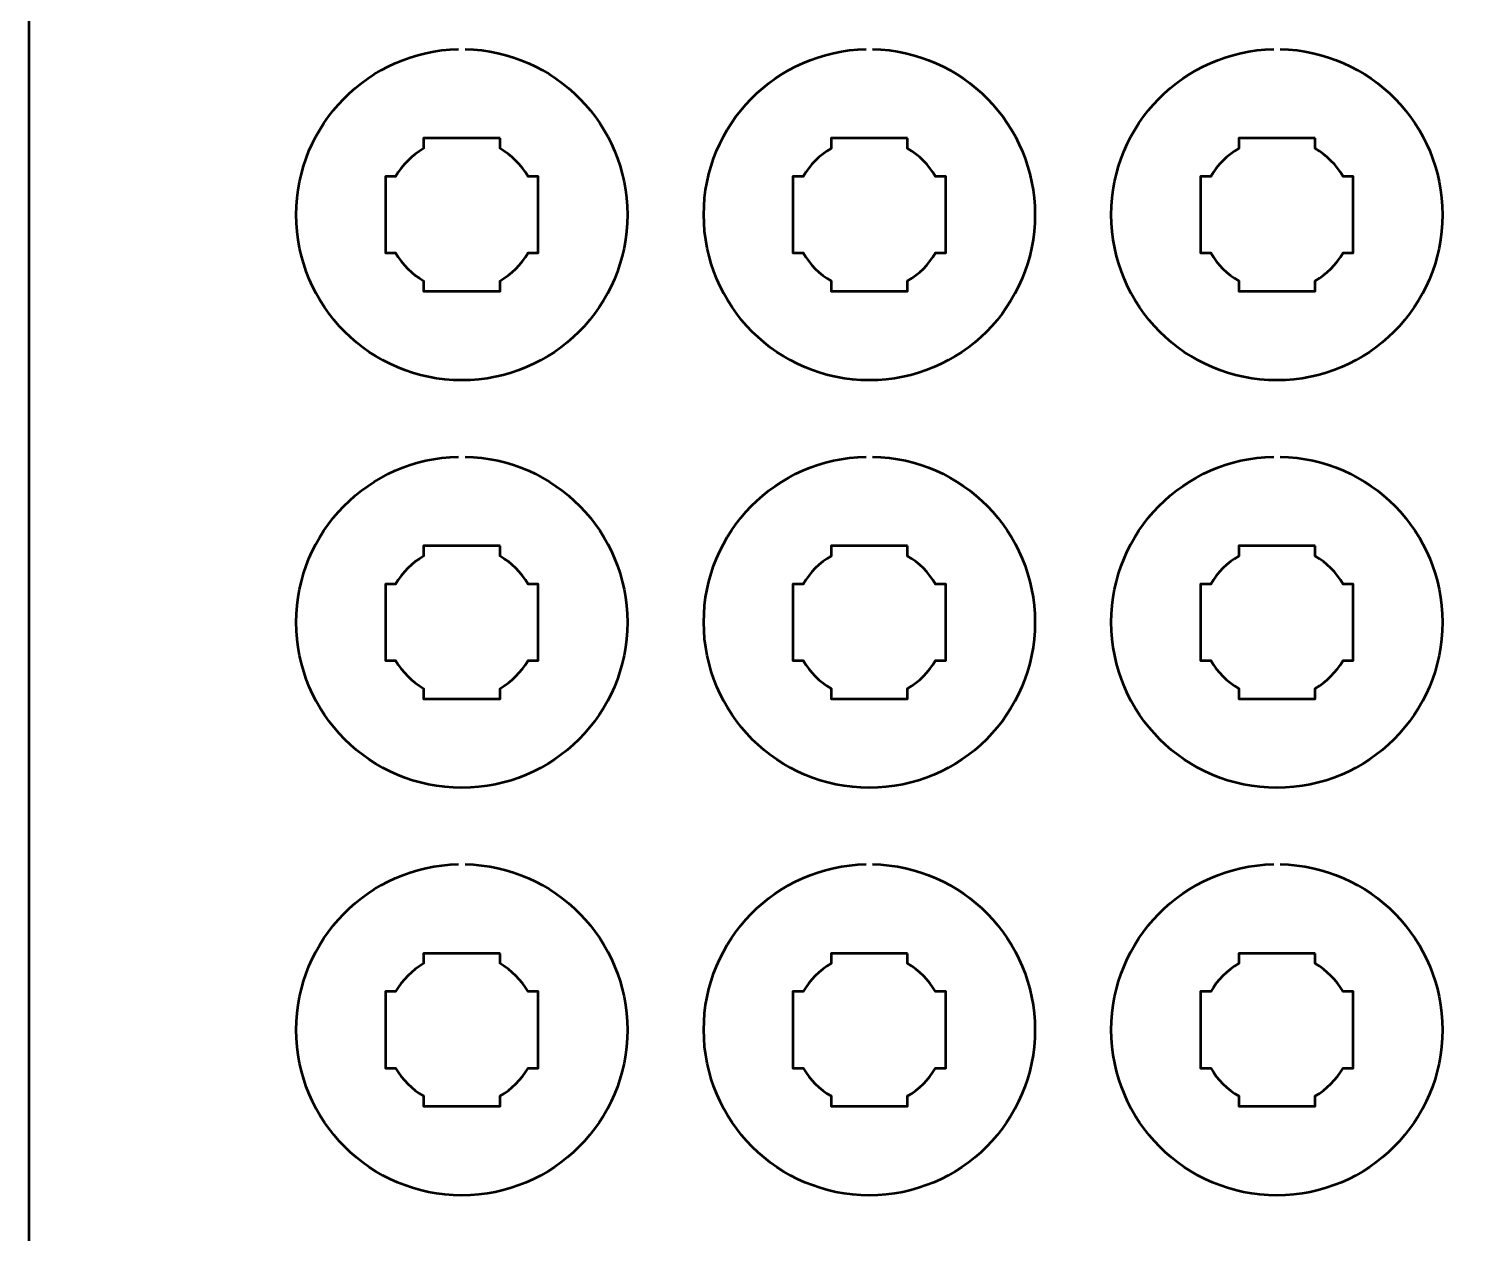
# Model space of a CAD drawing. Header units: centimetres. Extents: x -21 to 0, y -29.7 to 0.
# Drawn here: x -21 to -15.35, y -22.85 to -18.12 of the extents above; entities that cross this region are included whole.
import ezdxf

# ---------------------------------------------------------------- set-up
doc = ezdxf.new("R2010")
doc.units = ezdxf.units.CM
doc.header["$MEASUREMENT"] = 0
doc.layers.add('Layer 1', color=7, linetype='Continuous')

msp = doc.modelspace()

# ---------------------------------------------------------------- linework, layer by layer
at = {"layer": 'Layer 1', "color": 1, "lineweight": 53}
msp.add_open_spline([(-21.00003, -29.19995), (-21.00003, -29.19995), (-21.00003, -5.89992), (-21.00003, -5.89992), (-21.00003, -5.89992), (-21.00003, -5.81709), (-20.93286, -5.74992), (-20.85003, -5.74992), (-20.85003, -5.74992), (-20.7672, -5.74992), (-20.70003, -5.68275), (-20.70003, -5.59992), (-20.70003, -5.59992), (-20.70003, -5.51709), (-20.7672, -5.44992), (-20.85003, -5.44992), (-20.85003, -5.44992), (-20.93286, -5.44992), (-21.00003, -5.38275), (-21.00003, -5.29992), (-21.00003, -5.29992), (-21.00003, -5.21709), (-20.93286, -5.14992), (-20.85003, -5.14992), (-20.85003, -5.14992), (-20.7672, -5.14992), (-20.70003, -5.08275), (-20.70003, -4.99992), (-20.70003, -4.99992), (-20.70003, -4.91709), (-20.7672, -4.84992), (-20.85003, -4.84992), (-20.85003, -4.84992), (-20.93286, -4.84992), (-21.00003, -4.78275), (-21.00003, -4.69992), (-21.00003, -4.69992), (-21.00003, -4.61709), (-20.93286, -4.54992), (-20.85003, -4.54992), (-20.85003, -4.54992), (-20.7672, -4.54992), (-20.70003, -4.48275), (-20.70003, -4.39992), (-20.70003, -4.39992), (-20.70003, -4.31709), (-20.7672, -4.24992), (-20.85003, -4.24992), (-20.85003, -4.24992), (-20.93286, -4.24992), (-21.00003, -4.18275), (-21.00003, -4.09992), (-21.00003, -4.09992), (-21.00003, -4.01709), (-20.93286, -3.94992), (-20.85003, -3.94992), (-20.85003, -3.94992), (-20.7672, -3.94992), (-20.70003, -3.88275), (-20.70003, -3.79992), (-20.70003, -3.79992), (-20.70003, -3.71709), (-20.7672, -3.64992), (-20.85003, -3.64992), (-20.85003, -3.64992), (-20.93286, -3.64992), (-21.00003, -3.58275), (-21.00003, -3.49992), (-21.00003, -3.49992), (-21.00003, -3.41709), (-20.93286, -3.34992), (-20.85003, -3.34992), (-20.85003, -3.34992), (-20.7672, -3.34992), (-20.70003, -3.28275), (-20.70003, -3.19992), (-20.70003, -3.19992), (-20.70003, -3.11709), (-20.7672, -3.04992), (-20.85003, -3.04992), (-20.85003, -3.04992), (-20.93286, -3.04992), (-21.00003, -2.98275), (-21.00003, -2.89992), (-21.00003, -2.89992), (-21.00003, -2.81709), (-20.93286, -2.74992), (-20.85003, -2.74992), (-20.85003, -2.74992), (-20.7672, -2.74992), (-20.70003, -2.68275), (-20.70003, -2.59992), (-20.70003, -2.59992), (-20.70003, -2.51709), (-20.7672, -2.44992), (-20.85003, -2.44992), (-20.85003, -2.44992), (-20.93286, -2.44992), (-21.00003, -2.38275), (-21.00003, -2.29992), (-21.00003, -2.29992), (-21.00003, -2.21709), (-20.93286, -2.14992), (-20.85003, -2.14992), (-20.85003, -2.14992), (-20.7672, -2.14992), (-20.70003, -2.08275), (-20.70003, -1.99992), (-20.70003, -1.99992), (-20.70003, -1.91709), (-20.7672, -1.84992), (-20.85003, -1.84992), (-20.85003, -1.84992), (-20.93286, -1.84992), (-21.00003, -1.78275), (-21.00003, -1.69992), (-21.00003, -1.69992), (-21.00003, -1.61709), (-20.93286, -1.54992), (-20.85003, -1.54992), (-20.85003, -1.54992), (-20.7672, -1.54992), (-20.70003, -1.48275), (-20.70003, -1.39992), (-20.70003, -1.39992), (-20.70003, -1.31709), (-20.7672, -1.24992), (-20.85003, -1.24992), (-20.85003, -1.24992), (-20.93286, -1.24992), (-21.00003, -1.18275), (-21.00003, -1.09992), (-21.00003, -1.09992), (-21.00003, -1.09992), (-21.00003, -0.49992), (-21.00003, -0.49992), (-21.00003, -0.49992), (-21.00003, -0.22295), (-20.77694, 0.00004), (-20.49994, 0.00004), (-20.49994, 0.00004), (-20.49994, 0.00004), (-0.50008, 0.00004), (-0.50008, 0.00004), (-0.50008, 0.00004), (-0.22294, 0.00004), (0.00002, -0.22295), (0.00002, -0.49992), (0.00002, -0.49992), (0.00002, -0.49992), (0.00002, -29.19995), (0.00002, -29.19995), (0.00002, -29.19995), (0.00002, -29.47695), (-0.22294, -29.70004), (-0.50008, -29.70004), (-0.50008, -29.70004), (-0.50008, -29.70004), (-20.49994, -29.70004), (-20.49994, -29.70004), (-20.49994, -29.70004), (-20.77694, -29.70004), (-21.00003, -29.47695), (-21.00003, -29.19995)], degree=3, knots=[0, 0, 0, 0, 0.0243902, 0.0243902, 0.0243902, 0.0243902, 0.0487805, 0.0487805, 0.0487805, 0.0487805, 0.0731707, 0.0731707, 0.0731707, 0.0731707, 0.097561, 0.097561, 0.097561, 0.097561, 0.1219512, 0.1219512, 0.1219512, 0.1219512, 0.1463415, 0.1463415, 0.1463415, 0.1463415, 0.1707317, 0.1707317, 0.1707317, 0.1707317, 0.195122, 0.195122, 0.195122, 0.195122, 0.2195122, 0.2195122, 0.2195122, 0.2195122, 0.2439024, 0.2439024, 0.2439024, 0.2439024, 0.2682927, 0.2682927, 0.2682927, 0.2682927, 0.2926829, 0.2926829, 0.2926829, 0.2926829, 0.3170732, 0.3170732, 0.3170732, 0.3170732, 0.3414634, 0.3414634, 0.3414634, 0.3414634, 0.3658537, 0.3658537, 0.3658537, 0.3658537, 0.3902439, 0.3902439, 0.3902439, 0.3902439, 0.4146341, 0.4146341, 0.4146341, 0.4146341, 0.4390244, 0.4390244, 0.4390244, 0.4390244, 0.4634146, 0.4634146, 0.4634146, 0.4634146, 0.4878049, 0.4878049, 0.4878049, 0.4878049, 0.5121951, 0.5121951, 0.5121951, 0.5121951, 0.5365854, 0.5365854, 0.5365854, 0.5365854, 0.5609756, 0.5609756, 0.5609756, 0.5609756, 0.5853659, 0.5853659, 0.5853659, 0.5853659, 0.6097561, 0.6097561, 0.6097561, 0.6097561, 0.6341463, 0.6341463, 0.6341463, 0.6341463, 0.6585366, 0.6585366, 0.6585366, 0.6585366, 0.6829268, 0.6829268, 0.6829268, 0.6829268, 0.7073171, 0.7073171, 0.7073171, 0.7073171, 0.7317073, 0.7317073, 0.7317073, 0.7317073, 0.7560976, 0.7560976, 0.7560976, 0.7560976, 0.7804878, 0.7804878, 0.7804878, 0.7804878, 0.804878, 0.804878, 0.804878, 0.804878, 0.8292683, 0.8292683, 0.8292683, 0.8292683, 0.8536585, 0.8536585, 0.8536585, 0.8536585, 0.8780488, 0.8780488, 0.8780488, 0.8780488, 0.902439, 0.902439, 0.902439, 0.902439, 0.9268293, 0.9268293, 0.9268293, 0.9268293, 0.9512195, 0.9512195, 0.9512195, 0.9512195, 0.9756098, 0.9756098, 0.9756098, 0.9756098, 1, 1, 1, 1], dxfattribs=at)
at = {"layer": 'Layer 1', "lineweight": 53}
for points, knots in [([(-19.28748, -18.20009), (-18.93411, -18.20677), (-18.65001, -18.49519), (-18.65001, -18.84993), (-18.65001, -18.84993), (-18.65001, -19.20912), (-18.94084, -19.49995), (-19.30001, -19.49995), (-19.30001, -19.49995), (-19.65894, -19.49995), (-19.95001, -19.20912), (-19.95001, -18.84993), (-19.95001, -18.84993), (-19.95001, -18.49517), (-19.66565, -18.20674), (-19.31248, -18.20009)], [0, 0, 0, 0, 0.25, 0.25, 0.25, 0.25, 0.5, 0.5, 0.5, 0.5, 0.75, 0.75, 0.75, 0.75, 1, 1, 1, 1]), ([(-17.68748, -18.20009), (-17.33411, -18.20677), (-17.05001, -18.49519), (-17.05001, -18.84993), (-17.05001, -18.84993), (-17.05001, -19.20912), (-17.34084, -19.49995), (-17.70001, -19.49995), (-17.70001, -19.49995), (-18.05894, -19.49995), (-18.35001, -19.20912), (-18.35001, -18.84993), (-18.35001, -18.84993), (-18.35001, -18.49517), (-18.06565, -18.20674), (-17.71248, -18.20009)], [0, 0, 0, 0, 0.25, 0.25, 0.25, 0.25, 0.5, 0.5, 0.5, 0.5, 0.75, 0.75, 0.75, 0.75, 1, 1, 1, 1]), ([(-16.08748, -18.20009), (-15.73411, -18.20677), (-15.45001, -18.49519), (-15.45001, -18.84993), (-15.45001, -18.84993), (-15.45001, -19.20912), (-15.74084, -19.49995), (-16.10001, -19.49995), (-16.10001, -19.49995), (-16.45894, -19.49995), (-16.75001, -19.20912), (-16.75001, -18.84993), (-16.75001, -18.84993), (-16.75001, -18.49517), (-16.46565, -18.20674), (-16.11248, -18.20009)], [0, 0, 0, 0, 0.25, 0.25, 0.25, 0.25, 0.5, 0.5, 0.5, 0.5, 0.75, 0.75, 0.75, 0.75, 1, 1, 1, 1]), ([(-19.14998, -18.55), (-19.14998, -18.55), (-19.14998, -18.59008), (-19.14998, -18.59008), (-19.14998, -18.59008), (-19.10442, -18.61644), (-19.06644, -18.65443), (-19.0401, -18.7), (-19.0401, -18.7), (-19.0401, -18.7), (-18.99999, -18.7), (-18.99999, -18.7), (-18.99999, -18.7), (-18.99999, -18.7), (-18.99999, -19.00001), (-18.99999, -19.00001), (-18.99999, -19.00001), (-18.99999, -19.00001), (-19.04016, -19.00001), (-19.04016, -19.00001), (-19.04016, -19.00001), (-19.0665, -19.04554), (-19.10445, -19.08348), (-19.14998, -19.10981), (-19.14998, -19.10981), (-19.14998, -19.10981), (-19.14998, -19.15), (-19.14998, -19.15), (-19.14998, -19.15), (-19.14998, -19.15), (-19.44999, -19.15), (-19.44999, -19.15), (-19.44999, -19.15), (-19.44999, -19.15), (-19.44999, -19.10982), (-19.44999, -19.10982), (-19.44999, -19.10982), (-19.49553, -19.08349), (-19.53349, -19.04554), (-19.55984, -19.00001), (-19.55984, -19.00001), (-19.55984, -19.00001), (-19.59999, -19.00001), (-19.59999, -19.00001), (-19.59999, -19.00001), (-19.59999, -19.00001), (-19.59999, -18.85148), (-19.59999, -18.85148), (-19.59999, -18.85148), (-19.59999, -18.85148), (-19.60001, -18.84993), (-19.60001, -18.84993), (-19.60001, -18.84993), (-19.60001, -18.84993), (-19.59999, -18.84838), (-19.59999, -18.84838), (-19.59999, -18.84838), (-19.59999, -18.84838), (-19.59999, -18.7), (-19.59999, -18.7), (-19.59999, -18.7), (-19.59999, -18.7), (-19.5599, -18.7), (-19.5599, -18.7), (-19.5599, -18.7), (-19.53355, -18.65443), (-19.49555, -18.61643), (-19.44999, -18.59007), (-19.44999, -18.59007), (-19.44999, -18.59007), (-19.44999, -18.55), (-19.44999, -18.55), (-19.44999, -18.55), (-19.44999, -18.55), (-19.14998, -18.55), (-19.14998, -18.55)], [0, 0, 0, 0, 0.0526316, 0.0526316, 0.0526316, 0.0526316, 0.1052632, 0.1052632, 0.1052632, 0.1052632, 0.1578947, 0.1578947, 0.1578947, 0.1578947, 0.2105263, 0.2105263, 0.2105263, 0.2105263, 0.2631579, 0.2631579, 0.2631579, 0.2631579, 0.3157895, 0.3157895, 0.3157895, 0.3157895, 0.3684211, 0.3684211, 0.3684211, 0.3684211, 0.4210526, 0.4210526, 0.4210526, 0.4210526, 0.4736842, 0.4736842, 0.4736842, 0.4736842, 0.5263158, 0.5263158, 0.5263158, 0.5263158, 0.5789474, 0.5789474, 0.5789474, 0.5789474, 0.6315789, 0.6315789, 0.6315789, 0.6315789, 0.6842105, 0.6842105, 0.6842105, 0.6842105, 0.7368421, 0.7368421, 0.7368421, 0.7368421, 0.7894737, 0.7894737, 0.7894737, 0.7894737, 0.8421053, 0.8421053, 0.8421053, 0.8421053, 0.8947368, 0.8947368, 0.8947368, 0.8947368, 0.9473684, 0.9473684, 0.9473684, 0.9473684, 1, 1, 1, 1]), ([(-17.54998, -18.55), (-17.54998, -18.55), (-17.54998, -18.59008), (-17.54998, -18.59008), (-17.54998, -18.59008), (-17.50442, -18.61644), (-17.46644, -18.65443), (-17.4401, -18.7), (-17.4401, -18.7), (-17.4401, -18.7), (-17.39999, -18.7), (-17.39999, -18.7), (-17.39999, -18.7), (-17.39999, -18.7), (-17.39999, -19.00001), (-17.39999, -19.00001), (-17.39999, -19.00001), (-17.39999, -19.00001), (-17.44016, -19.00001), (-17.44016, -19.00001), (-17.44016, -19.00001), (-17.4665, -19.04554), (-17.50445, -19.08348), (-17.54998, -19.10981), (-17.54998, -19.10981), (-17.54998, -19.10981), (-17.54998, -19.15), (-17.54998, -19.15), (-17.54998, -19.15), (-17.54998, -19.15), (-17.84999, -19.15), (-17.84999, -19.15), (-17.84999, -19.15), (-17.84999, -19.15), (-17.84999, -19.10982), (-17.84999, -19.10982), (-17.84999, -19.10982), (-17.89553, -19.08349), (-17.93349, -19.04554), (-17.95984, -19.00001), (-17.95984, -19.00001), (-17.95984, -19.00001), (-17.99999, -19.00001), (-17.99999, -19.00001), (-17.99999, -19.00001), (-17.99999, -19.00001), (-17.99999, -18.85148), (-17.99999, -18.85148), (-17.99999, -18.85148), (-17.99999, -18.85148), (-18.00001, -18.84993), (-18.00001, -18.84993), (-18.00001, -18.84993), (-18.00001, -18.84993), (-17.99999, -18.84838), (-17.99999, -18.84838), (-17.99999, -18.84838), (-17.99999, -18.84838), (-17.99999, -18.7), (-17.99999, -18.7), (-17.99999, -18.7), (-17.99999, -18.7), (-17.9599, -18.7), (-17.9599, -18.7), (-17.9599, -18.7), (-17.93355, -18.65443), (-17.89555, -18.61643), (-17.84999, -18.59007), (-17.84999, -18.59007), (-17.84999, -18.59007), (-17.84999, -18.55), (-17.84999, -18.55), (-17.84999, -18.55), (-17.84999, -18.55), (-17.54998, -18.55), (-17.54998, -18.55)], [0, 0, 0, 0, 0.0526316, 0.0526316, 0.0526316, 0.0526316, 0.1052632, 0.1052632, 0.1052632, 0.1052632, 0.1578947, 0.1578947, 0.1578947, 0.1578947, 0.2105263, 0.2105263, 0.2105263, 0.2105263, 0.2631579, 0.2631579, 0.2631579, 0.2631579, 0.3157895, 0.3157895, 0.3157895, 0.3157895, 0.3684211, 0.3684211, 0.3684211, 0.3684211, 0.4210526, 0.4210526, 0.4210526, 0.4210526, 0.4736842, 0.4736842, 0.4736842, 0.4736842, 0.5263158, 0.5263158, 0.5263158, 0.5263158, 0.5789474, 0.5789474, 0.5789474, 0.5789474, 0.6315789, 0.6315789, 0.6315789, 0.6315789, 0.6842105, 0.6842105, 0.6842105, 0.6842105, 0.7368421, 0.7368421, 0.7368421, 0.7368421, 0.7894737, 0.7894737, 0.7894737, 0.7894737, 0.8421053, 0.8421053, 0.8421053, 0.8421053, 0.8947368, 0.8947368, 0.8947368, 0.8947368, 0.9473684, 0.9473684, 0.9473684, 0.9473684, 1, 1, 1, 1]), ([(-15.94998, -18.55), (-15.94998, -18.55), (-15.94998, -18.59008), (-15.94998, -18.59008), (-15.94998, -18.59008), (-15.90442, -18.61644), (-15.86644, -18.65443), (-15.8401, -18.7), (-15.8401, -18.7), (-15.8401, -18.7), (-15.79999, -18.7), (-15.79999, -18.7), (-15.79999, -18.7), (-15.79999, -18.7), (-15.79999, -19.00001), (-15.79999, -19.00001), (-15.79999, -19.00001), (-15.79999, -19.00001), (-15.84016, -19.00001), (-15.84016, -19.00001), (-15.84016, -19.00001), (-15.8665, -19.04554), (-15.90445, -19.08348), (-15.94998, -19.10981), (-15.94998, -19.10981), (-15.94998, -19.10981), (-15.94998, -19.15), (-15.94998, -19.15), (-15.94998, -19.15), (-15.94998, -19.15), (-16.24999, -19.15), (-16.24999, -19.15), (-16.24999, -19.15), (-16.24999, -19.15), (-16.24999, -19.10982), (-16.24999, -19.10982), (-16.24999, -19.10982), (-16.29553, -19.08349), (-16.33349, -19.04554), (-16.35984, -19.00001), (-16.35984, -19.00001), (-16.35984, -19.00001), (-16.39999, -19.00001), (-16.39999, -19.00001), (-16.39999, -19.00001), (-16.39999, -19.00001), (-16.39999, -18.85148), (-16.39999, -18.85148), (-16.39999, -18.85148), (-16.39999, -18.85148), (-16.40001, -18.84993), (-16.40001, -18.84993), (-16.40001, -18.84993), (-16.40001, -18.84993), (-16.39999, -18.84838), (-16.39999, -18.84838), (-16.39999, -18.84838), (-16.39999, -18.84838), (-16.39999, -18.7), (-16.39999, -18.7), (-16.39999, -18.7), (-16.39999, -18.7), (-16.3599, -18.7), (-16.3599, -18.7), (-16.3599, -18.7), (-16.33355, -18.65443), (-16.29555, -18.61643), (-16.24999, -18.59007), (-16.24999, -18.59007), (-16.24999, -18.59007), (-16.24999, -18.55), (-16.24999, -18.55), (-16.24999, -18.55), (-16.24999, -18.55), (-15.94998, -18.55), (-15.94998, -18.55)], [0, 0, 0, 0, 0.0526316, 0.0526316, 0.0526316, 0.0526316, 0.1052632, 0.1052632, 0.1052632, 0.1052632, 0.1578947, 0.1578947, 0.1578947, 0.1578947, 0.2105263, 0.2105263, 0.2105263, 0.2105263, 0.2631579, 0.2631579, 0.2631579, 0.2631579, 0.3157895, 0.3157895, 0.3157895, 0.3157895, 0.3684211, 0.3684211, 0.3684211, 0.3684211, 0.4210526, 0.4210526, 0.4210526, 0.4210526, 0.4736842, 0.4736842, 0.4736842, 0.4736842, 0.5263158, 0.5263158, 0.5263158, 0.5263158, 0.5789474, 0.5789474, 0.5789474, 0.5789474, 0.6315789, 0.6315789, 0.6315789, 0.6315789, 0.6842105, 0.6842105, 0.6842105, 0.6842105, 0.7368421, 0.7368421, 0.7368421, 0.7368421, 0.7894737, 0.7894737, 0.7894737, 0.7894737, 0.8421053, 0.8421053, 0.8421053, 0.8421053, 0.8947368, 0.8947368, 0.8947368, 0.8947368, 0.9473684, 0.9473684, 0.9473684, 0.9473684, 1, 1, 1, 1]), ([(-19.28748, -19.80009), (-18.93411, -19.80677), (-18.65001, -20.09519), (-18.65001, -20.44993), (-18.65001, -20.44993), (-18.65001, -20.80912), (-18.94084, -21.09995), (-19.30001, -21.09995), (-19.30001, -21.09995), (-19.65894, -21.09995), (-19.95001, -20.80912), (-19.95001, -20.44993), (-19.95001, -20.44993), (-19.95001, -20.09517), (-19.66565, -19.80674), (-19.31248, -19.80009)], [0, 0, 0, 0, 0.25, 0.25, 0.25, 0.25, 0.5, 0.5, 0.5, 0.5, 0.75, 0.75, 0.75, 0.75, 1, 1, 1, 1]), ([(-17.68748, -19.80009), (-17.33411, -19.80677), (-17.05001, -20.09519), (-17.05001, -20.44993), (-17.05001, -20.44993), (-17.05001, -20.80912), (-17.34084, -21.09995), (-17.70001, -21.09995), (-17.70001, -21.09995), (-18.05894, -21.09995), (-18.35001, -20.80912), (-18.35001, -20.44993), (-18.35001, -20.44993), (-18.35001, -20.09517), (-18.06565, -19.80674), (-17.71248, -19.80009)], [0, 0, 0, 0, 0.25, 0.25, 0.25, 0.25, 0.5, 0.5, 0.5, 0.5, 0.75, 0.75, 0.75, 0.75, 1, 1, 1, 1]), ([(-16.08748, -19.80009), (-15.73411, -19.80677), (-15.45001, -20.09519), (-15.45001, -20.44993), (-15.45001, -20.44993), (-15.45001, -20.80912), (-15.74084, -21.09995), (-16.10001, -21.09995), (-16.10001, -21.09995), (-16.45894, -21.09995), (-16.75001, -20.80912), (-16.75001, -20.44993), (-16.75001, -20.44993), (-16.75001, -20.09517), (-16.46565, -19.80674), (-16.11248, -19.80009)], [0, 0, 0, 0, 0.25, 0.25, 0.25, 0.25, 0.5, 0.5, 0.5, 0.5, 0.75, 0.75, 0.75, 0.75, 1, 1, 1, 1]), ([(-19.14998, -20.15), (-19.14998, -20.15), (-19.14998, -20.19008), (-19.14998, -20.19008), (-19.14998, -20.19008), (-19.10442, -20.21644), (-19.06644, -20.25443), (-19.0401, -20.3), (-19.0401, -20.3), (-19.0401, -20.3), (-18.99999, -20.3), (-18.99999, -20.3), (-18.99999, -20.3), (-18.99999, -20.3), (-18.99999, -20.60001), (-18.99999, -20.60001), (-18.99999, -20.60001), (-18.99999, -20.60001), (-19.04016, -20.60001), (-19.04016, -20.60001), (-19.04016, -20.60001), (-19.0665, -20.64554), (-19.10445, -20.68348), (-19.14998, -20.70981), (-19.14998, -20.70981), (-19.14998, -20.70981), (-19.14998, -20.75), (-19.14998, -20.75), (-19.14998, -20.75), (-19.14998, -20.75), (-19.44999, -20.75), (-19.44999, -20.75), (-19.44999, -20.75), (-19.44999, -20.75), (-19.44999, -20.70982), (-19.44999, -20.70982), (-19.44999, -20.70982), (-19.49553, -20.68349), (-19.53349, -20.64554), (-19.55984, -20.60001), (-19.55984, -20.60001), (-19.55984, -20.60001), (-19.59999, -20.60001), (-19.59999, -20.60001), (-19.59999, -20.60001), (-19.59999, -20.60001), (-19.59999, -20.45148), (-19.59999, -20.45148), (-19.59999, -20.45148), (-19.59999, -20.45148), (-19.60001, -20.44993), (-19.60001, -20.44993), (-19.60001, -20.44993), (-19.60001, -20.44993), (-19.59999, -20.44838), (-19.59999, -20.44838), (-19.59999, -20.44838), (-19.59999, -20.44838), (-19.59999, -20.3), (-19.59999, -20.3), (-19.59999, -20.3), (-19.59999, -20.3), (-19.5599, -20.3), (-19.5599, -20.3), (-19.5599, -20.3), (-19.53355, -20.25443), (-19.49555, -20.21643), (-19.44999, -20.19007), (-19.44999, -20.19007), (-19.44999, -20.19007), (-19.44999, -20.15), (-19.44999, -20.15), (-19.44999, -20.15), (-19.44999, -20.15), (-19.14998, -20.15), (-19.14998, -20.15)], [0, 0, 0, 0, 0.0526316, 0.0526316, 0.0526316, 0.0526316, 0.1052632, 0.1052632, 0.1052632, 0.1052632, 0.1578947, 0.1578947, 0.1578947, 0.1578947, 0.2105263, 0.2105263, 0.2105263, 0.2105263, 0.2631579, 0.2631579, 0.2631579, 0.2631579, 0.3157895, 0.3157895, 0.3157895, 0.3157895, 0.3684211, 0.3684211, 0.3684211, 0.3684211, 0.4210526, 0.4210526, 0.4210526, 0.4210526, 0.4736842, 0.4736842, 0.4736842, 0.4736842, 0.5263158, 0.5263158, 0.5263158, 0.5263158, 0.5789474, 0.5789474, 0.5789474, 0.5789474, 0.6315789, 0.6315789, 0.6315789, 0.6315789, 0.6842105, 0.6842105, 0.6842105, 0.6842105, 0.7368421, 0.7368421, 0.7368421, 0.7368421, 0.7894737, 0.7894737, 0.7894737, 0.7894737, 0.8421053, 0.8421053, 0.8421053, 0.8421053, 0.8947368, 0.8947368, 0.8947368, 0.8947368, 0.9473684, 0.9473684, 0.9473684, 0.9473684, 1, 1, 1, 1]), ([(-17.54998, -20.15), (-17.54998, -20.15), (-17.54998, -20.19008), (-17.54998, -20.19008), (-17.54998, -20.19008), (-17.50442, -20.21644), (-17.46644, -20.25443), (-17.4401, -20.3), (-17.4401, -20.3), (-17.4401, -20.3), (-17.39999, -20.3), (-17.39999, -20.3), (-17.39999, -20.3), (-17.39999, -20.3), (-17.39999, -20.60001), (-17.39999, -20.60001), (-17.39999, -20.60001), (-17.39999, -20.60001), (-17.44016, -20.60001), (-17.44016, -20.60001), (-17.44016, -20.60001), (-17.4665, -20.64554), (-17.50445, -20.68348), (-17.54998, -20.70981), (-17.54998, -20.70981), (-17.54998, -20.70981), (-17.54998, -20.75), (-17.54998, -20.75), (-17.54998, -20.75), (-17.54998, -20.75), (-17.84999, -20.75), (-17.84999, -20.75), (-17.84999, -20.75), (-17.84999, -20.75), (-17.84999, -20.70982), (-17.84999, -20.70982), (-17.84999, -20.70982), (-17.89553, -20.68349), (-17.93349, -20.64554), (-17.95984, -20.60001), (-17.95984, -20.60001), (-17.95984, -20.60001), (-17.99999, -20.60001), (-17.99999, -20.60001), (-17.99999, -20.60001), (-17.99999, -20.60001), (-17.99999, -20.45148), (-17.99999, -20.45148), (-17.99999, -20.45148), (-17.99999, -20.45148), (-18.00001, -20.44993), (-18.00001, -20.44993), (-18.00001, -20.44993), (-18.00001, -20.44993), (-17.99999, -20.44838), (-17.99999, -20.44838), (-17.99999, -20.44838), (-17.99999, -20.44838), (-17.99999, -20.3), (-17.99999, -20.3), (-17.99999, -20.3), (-17.99999, -20.3), (-17.9599, -20.3), (-17.9599, -20.3), (-17.9599, -20.3), (-17.93355, -20.25443), (-17.89555, -20.21643), (-17.84999, -20.19007), (-17.84999, -20.19007), (-17.84999, -20.19007), (-17.84999, -20.15), (-17.84999, -20.15), (-17.84999, -20.15), (-17.84999, -20.15), (-17.54998, -20.15), (-17.54998, -20.15)], [0, 0, 0, 0, 0.0526316, 0.0526316, 0.0526316, 0.0526316, 0.1052632, 0.1052632, 0.1052632, 0.1052632, 0.1578947, 0.1578947, 0.1578947, 0.1578947, 0.2105263, 0.2105263, 0.2105263, 0.2105263, 0.2631579, 0.2631579, 0.2631579, 0.2631579, 0.3157895, 0.3157895, 0.3157895, 0.3157895, 0.3684211, 0.3684211, 0.3684211, 0.3684211, 0.4210526, 0.4210526, 0.4210526, 0.4210526, 0.4736842, 0.4736842, 0.4736842, 0.4736842, 0.5263158, 0.5263158, 0.5263158, 0.5263158, 0.5789474, 0.5789474, 0.5789474, 0.5789474, 0.6315789, 0.6315789, 0.6315789, 0.6315789, 0.6842105, 0.6842105, 0.6842105, 0.6842105, 0.7368421, 0.7368421, 0.7368421, 0.7368421, 0.7894737, 0.7894737, 0.7894737, 0.7894737, 0.8421053, 0.8421053, 0.8421053, 0.8421053, 0.8947368, 0.8947368, 0.8947368, 0.8947368, 0.9473684, 0.9473684, 0.9473684, 0.9473684, 1, 1, 1, 1]), ([(-15.94998, -20.15), (-15.94998, -20.15), (-15.94998, -20.19008), (-15.94998, -20.19008), (-15.94998, -20.19008), (-15.90442, -20.21644), (-15.86644, -20.25443), (-15.8401, -20.3), (-15.8401, -20.3), (-15.8401, -20.3), (-15.79999, -20.3), (-15.79999, -20.3), (-15.79999, -20.3), (-15.79999, -20.3), (-15.79999, -20.60001), (-15.79999, -20.60001), (-15.79999, -20.60001), (-15.79999, -20.60001), (-15.84016, -20.60001), (-15.84016, -20.60001), (-15.84016, -20.60001), (-15.8665, -20.64554), (-15.90445, -20.68348), (-15.94998, -20.70981), (-15.94998, -20.70981), (-15.94998, -20.70981), (-15.94998, -20.75), (-15.94998, -20.75), (-15.94998, -20.75), (-15.94998, -20.75), (-16.24999, -20.75), (-16.24999, -20.75), (-16.24999, -20.75), (-16.24999, -20.75), (-16.24999, -20.70982), (-16.24999, -20.70982), (-16.24999, -20.70982), (-16.29553, -20.68349), (-16.33349, -20.64554), (-16.35984, -20.60001), (-16.35984, -20.60001), (-16.35984, -20.60001), (-16.39999, -20.60001), (-16.39999, -20.60001), (-16.39999, -20.60001), (-16.39999, -20.60001), (-16.39999, -20.45148), (-16.39999, -20.45148), (-16.39999, -20.45148), (-16.39999, -20.45148), (-16.40001, -20.44993), (-16.40001, -20.44993), (-16.40001, -20.44993), (-16.40001, -20.44993), (-16.39999, -20.44838), (-16.39999, -20.44838), (-16.39999, -20.44838), (-16.39999, -20.44838), (-16.39999, -20.3), (-16.39999, -20.3), (-16.39999, -20.3), (-16.39999, -20.3), (-16.3599, -20.3), (-16.3599, -20.3), (-16.3599, -20.3), (-16.33355, -20.25443), (-16.29555, -20.21643), (-16.24999, -20.19007), (-16.24999, -20.19007), (-16.24999, -20.19007), (-16.24999, -20.15), (-16.24999, -20.15), (-16.24999, -20.15), (-16.24999, -20.15), (-15.94998, -20.15), (-15.94998, -20.15)], [0, 0, 0, 0, 0.0526316, 0.0526316, 0.0526316, 0.0526316, 0.1052632, 0.1052632, 0.1052632, 0.1052632, 0.1578947, 0.1578947, 0.1578947, 0.1578947, 0.2105263, 0.2105263, 0.2105263, 0.2105263, 0.2631579, 0.2631579, 0.2631579, 0.2631579, 0.3157895, 0.3157895, 0.3157895, 0.3157895, 0.3684211, 0.3684211, 0.3684211, 0.3684211, 0.4210526, 0.4210526, 0.4210526, 0.4210526, 0.4736842, 0.4736842, 0.4736842, 0.4736842, 0.5263158, 0.5263158, 0.5263158, 0.5263158, 0.5789474, 0.5789474, 0.5789474, 0.5789474, 0.6315789, 0.6315789, 0.6315789, 0.6315789, 0.6842105, 0.6842105, 0.6842105, 0.6842105, 0.7368421, 0.7368421, 0.7368421, 0.7368421, 0.7894737, 0.7894737, 0.7894737, 0.7894737, 0.8421053, 0.8421053, 0.8421053, 0.8421053, 0.8947368, 0.8947368, 0.8947368, 0.8947368, 0.9473684, 0.9473684, 0.9473684, 0.9473684, 1, 1, 1, 1]), ([(-19.28748, -21.40009), (-18.93411, -21.40677), (-18.65001, -21.69519), (-18.65001, -22.04993), (-18.65001, -22.04993), (-18.65001, -22.40912), (-18.94084, -22.69995), (-19.30001, -22.69995), (-19.30001, -22.69995), (-19.65894, -22.69995), (-19.95001, -22.40912), (-19.95001, -22.04993), (-19.95001, -22.04993), (-19.95001, -21.69517), (-19.66565, -21.40674), (-19.31248, -21.40009)], [0, 0, 0, 0, 0.25, 0.25, 0.25, 0.25, 0.5, 0.5, 0.5, 0.5, 0.75, 0.75, 0.75, 0.75, 1, 1, 1, 1]), ([(-17.68748, -21.40009), (-17.33411, -21.40677), (-17.05001, -21.69519), (-17.05001, -22.04993), (-17.05001, -22.04993), (-17.05001, -22.40912), (-17.34084, -22.69995), (-17.70001, -22.69995), (-17.70001, -22.69995), (-18.05894, -22.69995), (-18.35001, -22.40912), (-18.35001, -22.04993), (-18.35001, -22.04993), (-18.35001, -21.69517), (-18.06565, -21.40674), (-17.71248, -21.40009)], [0, 0, 0, 0, 0.25, 0.25, 0.25, 0.25, 0.5, 0.5, 0.5, 0.5, 0.75, 0.75, 0.75, 0.75, 1, 1, 1, 1]), ([(-16.08748, -21.40009), (-15.73411, -21.40677), (-15.45001, -21.69519), (-15.45001, -22.04993), (-15.45001, -22.04993), (-15.45001, -22.40912), (-15.74084, -22.69995), (-16.10001, -22.69995), (-16.10001, -22.69995), (-16.45894, -22.69995), (-16.75001, -22.40912), (-16.75001, -22.04993), (-16.75001, -22.04993), (-16.75001, -21.69517), (-16.46565, -21.40674), (-16.11248, -21.40009)], [0, 0, 0, 0, 0.25, 0.25, 0.25, 0.25, 0.5, 0.5, 0.5, 0.5, 0.75, 0.75, 0.75, 0.75, 1, 1, 1, 1]), ([(-19.14998, -21.75), (-19.14998, -21.75), (-19.14998, -21.79008), (-19.14998, -21.79008), (-19.14998, -21.79008), (-19.10442, -21.81644), (-19.06644, -21.85443), (-19.0401, -21.9), (-19.0401, -21.9), (-19.0401, -21.9), (-18.99999, -21.9), (-18.99999, -21.9), (-18.99999, -21.9), (-18.99999, -21.9), (-18.99999, -22.20001), (-18.99999, -22.20001), (-18.99999, -22.20001), (-18.99999, -22.20001), (-19.04016, -22.20001), (-19.04016, -22.20001), (-19.04016, -22.20001), (-19.0665, -22.24554), (-19.10445, -22.28348), (-19.14998, -22.30981), (-19.14998, -22.30981), (-19.14998, -22.30981), (-19.14998, -22.35), (-19.14998, -22.35), (-19.14998, -22.35), (-19.14998, -22.35), (-19.44999, -22.35), (-19.44999, -22.35), (-19.44999, -22.35), (-19.44999, -22.35), (-19.44999, -22.30982), (-19.44999, -22.30982), (-19.44999, -22.30982), (-19.49553, -22.28349), (-19.53349, -22.24554), (-19.55984, -22.20001), (-19.55984, -22.20001), (-19.55984, -22.20001), (-19.59999, -22.20001), (-19.59999, -22.20001), (-19.59999, -22.20001), (-19.59999, -22.20001), (-19.59999, -22.05148), (-19.59999, -22.05148), (-19.59999, -22.05148), (-19.59999, -22.05148), (-19.60001, -22.04993), (-19.60001, -22.04993), (-19.60001, -22.04993), (-19.60001, -22.04993), (-19.59999, -22.04838), (-19.59999, -22.04838), (-19.59999, -22.04838), (-19.59999, -22.04838), (-19.59999, -21.9), (-19.59999, -21.9), (-19.59999, -21.9), (-19.59999, -21.9), (-19.5599, -21.9), (-19.5599, -21.9), (-19.5599, -21.9), (-19.53355, -21.85443), (-19.49555, -21.81643), (-19.44999, -21.79007), (-19.44999, -21.79007), (-19.44999, -21.79007), (-19.44999, -21.75), (-19.44999, -21.75), (-19.44999, -21.75), (-19.44999, -21.75), (-19.14998, -21.75), (-19.14998, -21.75)], [0, 0, 0, 0, 0.0526316, 0.0526316, 0.0526316, 0.0526316, 0.1052632, 0.1052632, 0.1052632, 0.1052632, 0.1578947, 0.1578947, 0.1578947, 0.1578947, 0.2105263, 0.2105263, 0.2105263, 0.2105263, 0.2631579, 0.2631579, 0.2631579, 0.2631579, 0.3157895, 0.3157895, 0.3157895, 0.3157895, 0.3684211, 0.3684211, 0.3684211, 0.3684211, 0.4210526, 0.4210526, 0.4210526, 0.4210526, 0.4736842, 0.4736842, 0.4736842, 0.4736842, 0.5263158, 0.5263158, 0.5263158, 0.5263158, 0.5789474, 0.5789474, 0.5789474, 0.5789474, 0.6315789, 0.6315789, 0.6315789, 0.6315789, 0.6842105, 0.6842105, 0.6842105, 0.6842105, 0.7368421, 0.7368421, 0.7368421, 0.7368421, 0.7894737, 0.7894737, 0.7894737, 0.7894737, 0.8421053, 0.8421053, 0.8421053, 0.8421053, 0.8947368, 0.8947368, 0.8947368, 0.8947368, 0.9473684, 0.9473684, 0.9473684, 0.9473684, 1, 1, 1, 1]), ([(-17.54998, -21.75), (-17.54998, -21.75), (-17.54998, -21.79008), (-17.54998, -21.79008), (-17.54998, -21.79008), (-17.50442, -21.81644), (-17.46644, -21.85443), (-17.4401, -21.9), (-17.4401, -21.9), (-17.4401, -21.9), (-17.39999, -21.9), (-17.39999, -21.9), (-17.39999, -21.9), (-17.39999, -21.9), (-17.39999, -22.20001), (-17.39999, -22.20001), (-17.39999, -22.20001), (-17.39999, -22.20001), (-17.44016, -22.20001), (-17.44016, -22.20001), (-17.44016, -22.20001), (-17.4665, -22.24554), (-17.50445, -22.28348), (-17.54998, -22.30981), (-17.54998, -22.30981), (-17.54998, -22.30981), (-17.54998, -22.35), (-17.54998, -22.35), (-17.54998, -22.35), (-17.54998, -22.35), (-17.84999, -22.35), (-17.84999, -22.35), (-17.84999, -22.35), (-17.84999, -22.35), (-17.84999, -22.30982), (-17.84999, -22.30982), (-17.84999, -22.30982), (-17.89553, -22.28349), (-17.93349, -22.24554), (-17.95984, -22.20001), (-17.95984, -22.20001), (-17.95984, -22.20001), (-17.99999, -22.20001), (-17.99999, -22.20001), (-17.99999, -22.20001), (-17.99999, -22.20001), (-17.99999, -22.05148), (-17.99999, -22.05148), (-17.99999, -22.05148), (-17.99999, -22.05148), (-18.00001, -22.04993), (-18.00001, -22.04993), (-18.00001, -22.04993), (-18.00001, -22.04993), (-17.99999, -22.04838), (-17.99999, -22.04838), (-17.99999, -22.04838), (-17.99999, -22.04838), (-17.99999, -21.9), (-17.99999, -21.9), (-17.99999, -21.9), (-17.99999, -21.9), (-17.9599, -21.9), (-17.9599, -21.9), (-17.9599, -21.9), (-17.93355, -21.85443), (-17.89555, -21.81643), (-17.84999, -21.79007), (-17.84999, -21.79007), (-17.84999, -21.79007), (-17.84999, -21.75), (-17.84999, -21.75), (-17.84999, -21.75), (-17.84999, -21.75), (-17.54998, -21.75), (-17.54998, -21.75)], [0, 0, 0, 0, 0.0526316, 0.0526316, 0.0526316, 0.0526316, 0.1052632, 0.1052632, 0.1052632, 0.1052632, 0.1578947, 0.1578947, 0.1578947, 0.1578947, 0.2105263, 0.2105263, 0.2105263, 0.2105263, 0.2631579, 0.2631579, 0.2631579, 0.2631579, 0.3157895, 0.3157895, 0.3157895, 0.3157895, 0.3684211, 0.3684211, 0.3684211, 0.3684211, 0.4210526, 0.4210526, 0.4210526, 0.4210526, 0.4736842, 0.4736842, 0.4736842, 0.4736842, 0.5263158, 0.5263158, 0.5263158, 0.5263158, 0.5789474, 0.5789474, 0.5789474, 0.5789474, 0.6315789, 0.6315789, 0.6315789, 0.6315789, 0.6842105, 0.6842105, 0.6842105, 0.6842105, 0.7368421, 0.7368421, 0.7368421, 0.7368421, 0.7894737, 0.7894737, 0.7894737, 0.7894737, 0.8421053, 0.8421053, 0.8421053, 0.8421053, 0.8947368, 0.8947368, 0.8947368, 0.8947368, 0.9473684, 0.9473684, 0.9473684, 0.9473684, 1, 1, 1, 1]), ([(-15.94998, -21.75), (-15.94998, -21.75), (-15.94998, -21.79008), (-15.94998, -21.79008), (-15.94998, -21.79008), (-15.90442, -21.81644), (-15.86644, -21.85443), (-15.8401, -21.9), (-15.8401, -21.9), (-15.8401, -21.9), (-15.79999, -21.9), (-15.79999, -21.9), (-15.79999, -21.9), (-15.79999, -21.9), (-15.79999, -22.20001), (-15.79999, -22.20001), (-15.79999, -22.20001), (-15.79999, -22.20001), (-15.84016, -22.20001), (-15.84016, -22.20001), (-15.84016, -22.20001), (-15.8665, -22.24554), (-15.90445, -22.28348), (-15.94998, -22.30981), (-15.94998, -22.30981), (-15.94998, -22.30981), (-15.94998, -22.35), (-15.94998, -22.35), (-15.94998, -22.35), (-15.94998, -22.35), (-16.24999, -22.35), (-16.24999, -22.35), (-16.24999, -22.35), (-16.24999, -22.35), (-16.24999, -22.30982), (-16.24999, -22.30982), (-16.24999, -22.30982), (-16.29553, -22.28349), (-16.33349, -22.24554), (-16.35984, -22.20001), (-16.35984, -22.20001), (-16.35984, -22.20001), (-16.39999, -22.20001), (-16.39999, -22.20001), (-16.39999, -22.20001), (-16.39999, -22.20001), (-16.39999, -22.05148), (-16.39999, -22.05148), (-16.39999, -22.05148), (-16.39999, -22.05148), (-16.40001, -22.04993), (-16.40001, -22.04993), (-16.40001, -22.04993), (-16.40001, -22.04993), (-16.39999, -22.04838), (-16.39999, -22.04838), (-16.39999, -22.04838), (-16.39999, -22.04838), (-16.39999, -21.9), (-16.39999, -21.9), (-16.39999, -21.9), (-16.39999, -21.9), (-16.3599, -21.9), (-16.3599, -21.9), (-16.3599, -21.9), (-16.33355, -21.85443), (-16.29555, -21.81643), (-16.24999, -21.79007), (-16.24999, -21.79007), (-16.24999, -21.79007), (-16.24999, -21.75), (-16.24999, -21.75), (-16.24999, -21.75), (-16.24999, -21.75), (-15.94998, -21.75), (-15.94998, -21.75)], [0, 0, 0, 0, 0.0526316, 0.0526316, 0.0526316, 0.0526316, 0.1052632, 0.1052632, 0.1052632, 0.1052632, 0.1578947, 0.1578947, 0.1578947, 0.1578947, 0.2105263, 0.2105263, 0.2105263, 0.2105263, 0.2631579, 0.2631579, 0.2631579, 0.2631579, 0.3157895, 0.3157895, 0.3157895, 0.3157895, 0.3684211, 0.3684211, 0.3684211, 0.3684211, 0.4210526, 0.4210526, 0.4210526, 0.4210526, 0.4736842, 0.4736842, 0.4736842, 0.4736842, 0.5263158, 0.5263158, 0.5263158, 0.5263158, 0.5789474, 0.5789474, 0.5789474, 0.5789474, 0.6315789, 0.6315789, 0.6315789, 0.6315789, 0.6842105, 0.6842105, 0.6842105, 0.6842105, 0.7368421, 0.7368421, 0.7368421, 0.7368421, 0.7894737, 0.7894737, 0.7894737, 0.7894737, 0.8421053, 0.8421053, 0.8421053, 0.8421053, 0.8947368, 0.8947368, 0.8947368, 0.8947368, 0.9473684, 0.9473684, 0.9473684, 0.9473684, 1, 1, 1, 1])]:
    msp.add_open_spline(points, degree=3, knots=knots, dxfattribs=at)

doc.saveas('drawing.dxf')
